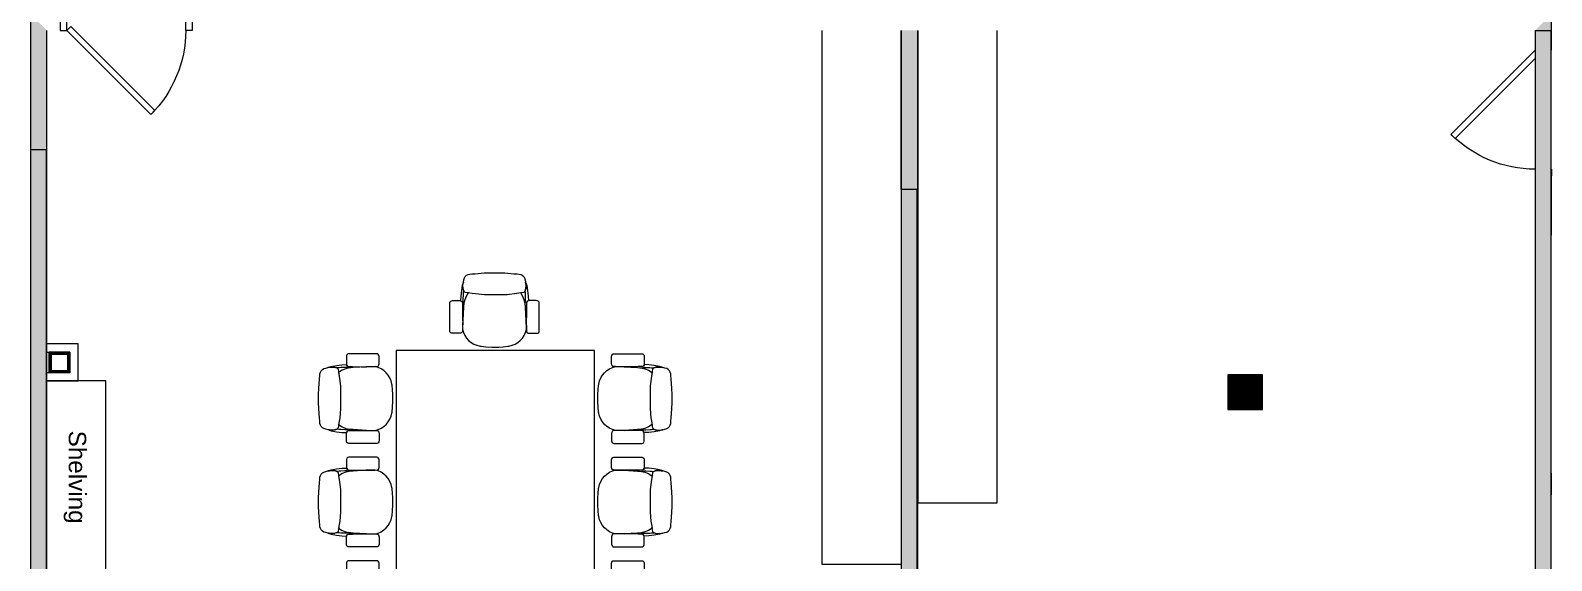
# Model space of a CAD drawing. Header units: inches. Extents: x -675 to 1187, y -924 to 1124.
# Drawn here: x -39.2 to 421.4, y 594.4 to 754.9 of the extents above; entities that cross this region are included whole.
import ezdxf

# ---------------------------------------------------------------- set-up
doc = ezdxf.new("R2010")
doc.units = ezdxf.units.IN
doc.header["$MEASUREMENT"] = 0
for name, color, linetype, lineweight in [('A-Door-E', 250, 'Continuous', 13), ('A-Flor-Case-ETR', 50, 'Continuous', 9), ('A-Furn-Chair', 250, 'Continuous', 13), ('A-Furn-Table', 7, 'Continuous', 20), ('A-text', 50, 'Continuous', 9), ('A-Wall-E', 50, 'Continuous', 9), ('A-WALL-PATT', 111, 'Continuous', 13), ('Base_dwg', 8, 'Continuous', 9), ('core and shell', 50, 'Continuous', 9), ('I-WALL', 2, 'Continuous', 13)]:
    doc.layers.add(name, color=color, linetype=linetype, lineweight=lineweight)
doc.layers.add('G-Anno-Nplt', color=7, linetype='Continuous', lineweight=20, plot=False)
doc.styles.add('Arial', font='arial.ttf', dxfattribs={"height": 4.5})
doc.styles.add('Arial_2', font='arial.ttf', dxfattribs={"height": 5.25})

# ---------------------------------------------------------------- blocks, each defined once
blk = doc.blocks.new('Base_dwg__U318-727892-Level 1 Copy 1')
at = {"layer": 'A-Wall-E'}
for points in [[(348.06, 2.5), (5, 2.5), (0, -2.5), (41.12, -2.5), (41.12, 2.37), (348.06, 2.37)], [(392.25, 2.41), (392.06, 2.5), (388.06, 2.5), (388.06, 2.37), (392.25, 2.37)], [(401.06, 2.37), (401.06, 2.5), (397.12, 2.5), (397.16, 2.37)], [(467.41, 2.41), (467.23, 2.5), (441.06, 2.5), (441.06, 2.37), (467.41, 2.37)], [(474.94, 2.37), (474.81, 2.5), (472.29, 2.5), (472.29, 2.37), (474.68, 2.37)]]:
    blk.add_hatch(color=256, dxfattribs=at).paths.add_polyline_path(points, flags=0)
for p, q in [((474.81, 2.5), (472.29, 2.5)), ((0, -2.5), (41.12, -2.5))]:
    blk.add_line(p, q, dxfattribs=at)
at = {"layer": 'A-Wall-E', "flags": 128}
for points in [[(348.06, 2.37), (348.06, 2.5), (5, 2.5)], [(392.06, 2.5), (388.06, 2.5), (388.06, 2.37)], [(401.06, 2.37), (401.06, 2.5), (397.12, 2.5)], [(467.23, 2.5), (441.06, 2.5), (441.06, 2.37)]]:
    blk.add_lwpolyline(points, dxfattribs=at)
blk = doc.blocks.new('Base_dwg__U320-727894-Level 1 Copy 1')
at = {"layer": 'A-Wall-E'}
for points in [[(6.5, 2.5), (-2.5, 2.5), (2.5, -2.5), (2.63, -2.5), (2.63, 2.38), (6.5, 2.38)], [(64.5, 2.5), (46.5, 2.5), (46.5, 2.38), (64.5, 2.38)], [(143.09, 2.38), (143.09, 2.5), (136.5, 2.5), (136.5, 2.38)]]:
    blk.add_hatch(color=256, dxfattribs=at).paths.add_polyline_path(points, flags=0)
for p, q in [((46.5, 2.5), (46.5, 2.38)), ((136.5, 2.5), (136.5, 2.38)), ((2.5, -2.5), (2.63, -2.5))]:
    blk.add_line(p, q, dxfattribs=at)
at = {"layer": 'A-Wall-E', "flags": 128}
for points in [[(6.5, 2.38), (6.5, 2.5), (-2.5, 2.5)], [(64.5, 2.38), (64.5, 2.5), (46.5, 2.5)], [(143.09, 2.38), (143.09, 2.5), (136.5, 2.5)]]:
    blk.add_lwpolyline(points, dxfattribs=at)
blk = doc.blocks.new('Base_dwg__U324-727898-Level 1 Copy 1')
at = {"layer": 'A-Wall-E'}
blk.add_hatch(color=256, dxfattribs=at).paths.add_polyline_path([(389.62, 2.38), (389.56, 2.5), (2.5, 2.5), (2.5, -2.5), (50.63, -2.5), (50.63, 2.38), (389.56, 2.38)], flags=0)
for p, q in [((389.56, 2.5), (2.5, 2.5)), ((2.5, -2.5), (50.63, -2.5))]:
    blk.add_line(p, q, dxfattribs=at)
blk = doc.blocks.new('Base_dwg__U414-727988-Level 1 Copy 1')
at = {"layer": 'A-Door-E', "flags": 128}
for points in [[(2, 5), (3.24, 3.76), (28.69, 29.22), (27.46, 30.46)], [(2, 0), (0, 0), (0, 5), (2, 5)], [(38, 0), (40, 0), (40, 5), (38, 5)]]:
    blk.add_lwpolyline(points, close=True, dxfattribs=at)
at = {"layer": 'A-Door-E', "color": 50, "lineweight": 9}
blk.add_arc((2, 5), 36, 0, 45, dxfattribs=at)
blk = doc.blocks.new('Base_dwg__U417-727991-Level 1 Copy 1')
at = {"layer": 'A-Door-E'}
for p, q in [((2, 0.12), (2, 0)), ((38, 0.12), (38, 0))]:
    blk.add_line(p, q, dxfattribs=at)
at = {"layer": 'A-Door-E', "flags": 128}
for points in [[(4.47, 5), (28.69, 29.22), (27.46, 30.46), (2, 5)], [(2, 0), (0, 0), (0, 0.12)], [(38, 0), (40, 0), (40, 0.12)]]:
    blk.add_lwpolyline(points, dxfattribs=at)
at = {"layer": 'A-Door-E', "color": 50, "lineweight": 9}
blk.add_arc((2, 5), 36, 0, 45, dxfattribs=at)
blk = doc.blocks.new('Base_dwg_chair 3-727831-Level 1 Copy 1')
at = {"layer": 'A-Furn-Chair', "flags": 128}
for points in [[(-9.66, 19.69), (-10.01, 18.68), (-10.29, 17.09), (-10.47, 15.46), (-10.55, 14.02), (-10.43, 13.99), (-10.12, 13.8), (-9.95, 13.55), (-9.95, 12.28), (-9.92, 9.65), (-9.89, 7.98), (-9.66, 12.02), (-9.52, 13.49), (-9.7, 13.58), (-9.7, 14.57), (-9.65, 15.72), (-9.62, 16.32), (-9.54, 16.99), (-9.7, 17.42), (-9.79, 17.77), (-9.82, 18.64), (-9.74, 19.22), (-9.67, 19.68)], [(-7.99, 16.41), (-9.13, 16.57), (-9.35, 16.73), (-9.5, 17.01), (-9.76, 17.7), (-9.79, 17.78), (-9.82, 18.65), (-9.73, 19.31), (-9.68, 19.65), (-9.53, 20.35), (-9.34, 20.95), (-9.12, 21.35), (-8.69, 21.76), (-8.26, 21.96), (-7.75, 22.08), (-7.12, 22.16), (-6.12, 22.23), (-3.38, 22.46), (-1.46, 22.52), (-0.26, 22.51), (0.93, 22.52), (2.85, 22.46), (5.6, 22.23), (6.6, 22.16), (7.23, 22.08), (7.73, 21.96), (8.16, 21.76), (8.59, 21.35), (8.82, 20.95), (9, 20.35), (9.14, 19.69), (9.22, 19.23), (9.3, 18.65), (9.26, 17.78), (9.17, 17.43), (9.01, 17.01), (8.86, 16.73), (8.64, 16.57), (7.8, 16.45), (6.53, 16.27), (3.58, 15.83), (-3.33, 15.83), (-6.05, 16.12), (-7.04, 16.27), (-8.16, 16.43)], [(9.14, 19.69), (9.49, 18.68), (9.77, 17.09), (9.95, 15.46), (10.03, 14.02), (9.91, 13.99), (9.6, 13.8), (9.43, 13.55), (9.43, 12.28), (9.4, 9.65), (9.37, 7.98), (9.13, 12.02), (9, 13.49), (9.18, 13.58), (9.18, 14.57), (9.13, 15.72), (9.1, 16.32), (9.01, 16.99), (9.18, 17.42), (9.26, 17.77), (9.3, 18.64), (9.22, 19.22), (9.15, 19.68)], [(-9.93, 5.38), (-9.96, 4.76), (-10.01, 4.55), (-10.15, 4.38), (-10.47, 4.22), (-10.76, 4.18), (-13.04, 4.18), (-13.35, 4.23), (-13.66, 4.42), (-13.78, 4.59), (-13.81, 4.9), (-13.81, 11.74), (-13.81, 13.32), (-13.79, 13.62), (-13.5, 13.93), (-13.19, 14.02), (-12.93, 14.07), (-11.01, 14.07), (-10.69, 14.06), (-10.43, 14), (-10.12, 13.81), (-9.95, 13.56), (-9.95, 12.29), (-9.92, 9.66), (-9.89, 7.95)], [(9.41, 5.38), (9.44, 4.76), (9.48, 4.55), (9.63, 4.38), (9.94, 4.22), (10.24, 4.18), (12.51, 4.18), (12.82, 4.24), (13.13, 4.42), (13.26, 4.59), (13.28, 4.9), (13.28, 11.74), (13.28, 13.32), (13.26, 13.62), (12.97, 13.93), (12.66, 14.03), (12.4, 14.07), (10.49, 14.07), (10.17, 14.06), (9.9, 14.01), (9.6, 13.81), (9.43, 13.56), (9.42, 12.29), (9.39, 9.66), (9.37, 7.95)]]:
    blk.add_lwpolyline(points, close=True, dxfattribs=at)
for points in [[(9.41, 5.39), (9.37, 8.12), (9.14, 12.02), (9.03, 13.25), (8.77, 14.3), (8.33, 15.33), (7.82, 16.21), (7.64, 16.43), (6.53, 16.27), (3.58, 15.83), (-3.33, 15.83), (-6.05, 16.12), (-7.04, 16.27), (-8.16, 16.43), (-8.34, 16.21), (-8.85, 15.33), (-9.28, 14.3), (-9.54, 13.27), (-9.65, 12.04), (-9.88, 8.14), (-9.91, 6.87), (-9.93, 5.71), (-9.93, 5.4)], [(-4.63, 0.32), (-4.33, 0.27), (-2.88, 0.09), (-1.09, -0.01), (1.09, 0.01), (2.37, 0.09), (3.81, 0.27), (4.12, 0.32)]]:
    blk.add_lwpolyline(points, dxfattribs=at)
at = {"layer": 'A-Furn-Chair'}
for centre, start, end in [((-3.64, 6.66), 191.3157, 261.0966), ((3.13, 6.66), 278.9034, 348.6553)]:
    blk.add_arc(centre, 6.41, start, end, dxfattribs=at)
blk = doc.blocks.new('Base_dwg_chair 3-727832-Level 1 Copy 1')
at = {"layer": 'A-Furn-Chair', "flags": 128}
for points in [[(-9.66, 19.69), (-10.01, 18.68), (-10.29, 17.09), (-10.47, 15.46), (-10.55, 14.02), (-10.43, 13.99), (-10.12, 13.8), (-9.95, 13.55), (-9.95, 12.28), (-9.92, 9.65), (-9.89, 7.98), (-9.66, 12.02), (-9.52, 13.49), (-9.7, 13.58), (-9.7, 14.57), (-9.65, 15.72), (-9.62, 16.32), (-9.54, 16.99), (-9.7, 17.42), (-9.79, 17.77), (-9.82, 18.64), (-9.74, 19.22), (-9.67, 19.68)], [(-7.99, 16.41), (-9.13, 16.57), (-9.35, 16.73), (-9.5, 17.01), (-9.76, 17.7), (-9.79, 17.78), (-9.82, 18.65), (-9.73, 19.31), (-9.68, 19.65), (-9.53, 20.35), (-9.34, 20.95), (-9.12, 21.35), (-8.69, 21.76), (-8.26, 21.96), (-7.75, 22.08), (-7.12, 22.16), (-6.12, 22.23), (-3.38, 22.46), (-1.46, 22.52), (-0.26, 22.51), (0.93, 22.52), (2.85, 22.46), (5.6, 22.23), (6.6, 22.16), (7.23, 22.08), (7.73, 21.96), (8.16, 21.76), (8.59, 21.35), (8.82, 20.95), (9, 20.35), (9.14, 19.69), (9.22, 19.23), (9.3, 18.65), (9.26, 17.78), (9.17, 17.43), (9.01, 17.01), (8.86, 16.73), (8.64, 16.57), (7.8, 16.45), (6.53, 16.27), (3.58, 15.83), (-3.33, 15.83), (-6.05, 16.12), (-7.04, 16.27), (-8.16, 16.43)], [(9.14, 19.69), (9.49, 18.68), (9.77, 17.09), (9.95, 15.46), (10.03, 14.02), (9.91, 13.99), (9.6, 13.8), (9.43, 13.55), (9.43, 12.28), (9.4, 9.65), (9.37, 7.98), (9.13, 12.02), (9, 13.49), (9.18, 13.58), (9.18, 14.57), (9.13, 15.72), (9.1, 16.32), (9.01, 16.99), (9.18, 17.42), (9.26, 17.77), (9.3, 18.64), (9.22, 19.22), (9.15, 19.68)], [(-9.93, 5.38), (-9.96, 4.76), (-10.01, 4.55), (-10.15, 4.38), (-10.47, 4.22), (-10.76, 4.18), (-13.04, 4.18), (-13.35, 4.23), (-13.66, 4.42), (-13.78, 4.59), (-13.81, 4.9), (-13.81, 11.74), (-13.81, 13.32), (-13.79, 13.62), (-13.5, 13.93), (-13.19, 14.02), (-12.93, 14.07), (-11.01, 14.07), (-10.69, 14.06), (-10.43, 14), (-10.12, 13.81), (-9.95, 13.56), (-9.95, 12.29), (-9.92, 9.66), (-9.89, 7.95)], [(9.41, 5.38), (9.44, 4.76), (9.48, 4.55), (9.63, 4.38), (9.94, 4.22), (10.24, 4.18), (12.51, 4.18), (12.82, 4.24), (13.13, 4.42), (13.26, 4.59), (13.28, 4.9), (13.28, 11.74), (13.28, 13.32), (13.26, 13.62), (12.97, 13.93), (12.66, 14.03), (12.4, 14.07), (10.49, 14.07), (10.17, 14.06), (9.9, 14.01), (9.6, 13.81), (9.43, 13.56), (9.42, 12.29), (9.39, 9.66), (9.37, 7.95)]]:
    blk.add_lwpolyline(points, close=True, dxfattribs=at)
for points in [[(9.41, 5.39), (9.37, 8.12), (9.14, 12.02), (9.03, 13.25), (8.77, 14.3), (8.33, 15.33), (7.82, 16.21), (7.64, 16.43), (6.53, 16.27), (3.58, 15.83), (-3.33, 15.83), (-6.05, 16.12), (-7.04, 16.27), (-8.16, 16.43), (-8.34, 16.21), (-8.85, 15.33), (-9.28, 14.3), (-9.54, 13.27), (-9.65, 12.04), (-9.88, 8.14), (-9.91, 6.87), (-9.93, 5.71), (-9.93, 5.4)], [(-4.63, 0.32), (-4.33, 0.27), (-2.88, 0.09), (-1.09, -0.01), (1.09, 0.01), (2.37, 0.09), (3.81, 0.27), (4.12, 0.32)]]:
    blk.add_lwpolyline(points, dxfattribs=at)
at = {"layer": 'A-Furn-Chair'}
for centre, start, end in [((-3.64, 6.66), 191.3157, 261.0966), ((3.13, 6.66), 278.9034, 348.6553)]:
    blk.add_arc(centre, 6.41, start, end, dxfattribs=at)
blk = doc.blocks.new('Base_dwg_table 12-727835-Level 1 Copy 1')
at = {"layer": 'A-Furn-Table', "flags": 128}
blk.add_lwpolyline([(-108, -30), (108, -30), (108, 30), (-108, 30)], close=True, dxfattribs=at)
at = {"layer": 'G-Anno-Nplt'}
for p, q in [((-2.68, 1.34), (2.68, -1.34)), ((-2.68, -1.34), (2.68, 1.34))]:
    blk.add_line(p, q, dxfattribs=at)
for p in [(-94.19, 31.01), (-62.88, 31.01), (-31.57, 31.01), (-0.26, 31.01), (31.05, 31.01), (62.36, 31.01), (93.67, 31.01)]:
    blk.add_blockref('Base_dwg_chair 3-727832-Level 1 Copy 1', p)
at = {"extrusion": (0, 0, -1), "zscale": -1}
for p, rotation in [((109, 0), 270), ((94.19, -31.01), 180), ((62.88, -31.01), 180), ((31.57, -31.01), 180), ((0.26, -31.01), 180), ((-31.05, -31.01), 180), ((-62.36, -31.01), 180), ((-93.67, -31.01), 180)]:
    blk.add_blockref('Base_dwg_chair 3-727831-Level 1 Copy 1', p, dxfattribs=dict(at, rotation=rotation))
at = {"rotation": 270}
blk.add_blockref('Base_dwg_chair 3-727832-Level 1 Copy 1', (109, 0), dxfattribs=at)
at = {"layer": 'A-Furn-Table', "insert": (-106.08, 28.02), "char_height": 4.5, "width": 69.2522, "attachment_point": 1, "line_spacing_factor": 0.941778, "style": 'Arial'}
blk.add_mtext('60" x 216" - 16 seats', dxfattribs=at)
blk = doc.blocks.new('Base_dwg__U238-727836-Level 1 Copy 1')
blk.add_blockref('Base_dwg_table 12-727835-Level 1 Copy 1', (0, 0))
blk = doc.blocks.new('Base_dwg-531197-Level 1 Copy 1')
at = {"layer": 'A-Flor-Case-ETR'}
for p, q in [((1225.29, 1630.75), (1225.29, 1678.87)), ((1254.29, 1535.84), (1254.29, 1678.87))]:
    blk.add_line(p, q, dxfattribs=at)
at = {"layer": 'A-Flor-Case-ETR', "flags": 128}
for points in [[(1201.29, 1678.87), (1201.29, 1517.28), (1225.29, 1517.28)], [(1230.29, 1678.87), (1230.29, 1535.84), (1254.29, 1535.84)]]:
    blk.add_lwpolyline(points, dxfattribs=at)
at = {"layer": 'A-Furn-Table'}
blk.add_line((984.5, 1572.75), (966.5, 1572.75), dxfattribs=at)
at = {"layer": 'A-Furn-Table', "flags": 128}
blk.add_lwpolyline([(966.5, 1512.75), (984.5, 1512.75), (984.5, 1572.75)], dxfattribs=at)
at = {"layer": 'core and shell'}
for p, q in [((966.5, 1581.5), (973.54, 1581.5)), ((967.91, 1580.83), (967.29, 1580.83)), ((967.91, 1580.71), (967.29, 1580.71)), ((967.91, 1580.58), (967.29, 1580.58)), ((967.91, 1580.46), (967.29, 1580.46)), ((967.91, 1580.33), (967.29, 1580.33)), ((967.91, 1580.21), (967.29, 1580.21)), ((967.91, 1580.08), (967.29, 1580.08)), ((967.91, 1579.96), (967.29, 1579.96)), ((967.91, 1579.83), (967.29, 1579.83)), ((968.02, 1580.87), (968.02, 1581.5)), ((968.15, 1580.87), (968.15, 1581.5)), ((968.27, 1580.87), (968.27, 1581.5)), ((968.4, 1580.87), (968.4, 1581.5)), ((968.52, 1580.87), (968.52, 1581.5)), ((968.65, 1580.87), (968.65, 1581.5)), ((968.77, 1580.87), (968.77, 1581.5)), ((968.9, 1580.87), (968.9, 1581.5)), ((969.02, 1580.87), (969.02, 1581.5)), ((969.15, 1580.87), (969.15, 1581.5)), ((969.27, 1580.87), (969.27, 1581.5)), ((969.4, 1580.87), (969.4, 1581.5)), ((969.52, 1580.87), (969.52, 1581.5)), ((969.65, 1580.87), (969.65, 1581.5)), ((969.77, 1580.87), (969.77, 1581.5)), ((969.9, 1580.87), (969.9, 1581.5)), ((970.02, 1580.87), (970.02, 1581.5)), ((970.15, 1580.87), (970.15, 1581.5)), ((970.27, 1580.87), (970.27, 1581.5)), ((970.4, 1580.87), (970.4, 1581.5)), ((970.52, 1580.87), (970.52, 1581.5)), ((970.65, 1580.87), (970.65, 1581.5)), ((970.77, 1580.87), (970.77, 1581.5)), ((970.9, 1580.87), (970.9, 1581.5)), ((971.02, 1580.87), (971.02, 1581.5)), ((971.15, 1580.87), (971.15, 1581.5)), ((971.27, 1580.87), (971.27, 1581.5)), ((971.4, 1580.87), (971.4, 1581.5)), ((971.52, 1580.87), (971.52, 1581.5)), ((971.65, 1580.87), (971.65, 1581.5)), ((971.77, 1580.87), (971.77, 1581.5)), ((971.9, 1580.87), (971.9, 1581.5)), ((972.02, 1580.87), (972.02, 1581.5)), ((972.15, 1580.87), (972.15, 1581.5)), ((972.27, 1580.87), (972.27, 1581.5)), ((972.4, 1580.87), (972.4, 1581.5)), ((972.52, 1580.87), (972.52, 1581.5)), ((972.65, 1580.87), (972.65, 1581.5)), ((972.77, 1580.87), (972.77, 1581.5)), ((972.9, 1580.87), (972.9, 1581.5)), ((973.54, 1580.83), (972.91, 1580.83)), ((973.54, 1580.71), (972.91, 1580.71)), ((973.54, 1580.58), (972.91, 1580.58)), ((973.54, 1580.46), (972.91, 1580.46)), ((973.54, 1580.33), (972.91, 1580.33)), ((973.54, 1580.21), (972.91, 1580.21)), ((973.54, 1580.08), (972.91, 1580.08)), ((973.54, 1579.96), (972.91, 1579.96)), ((973.54, 1579.83), (972.91, 1579.83)), ((967.91, 1579.71), (967.29, 1579.71)), ((967.91, 1579.58), (967.29, 1579.58)), ((967.91, 1579.46), (967.29, 1579.46)), ((967.91, 1579.33), (967.29, 1579.33)), ((967.91, 1579.21), (967.29, 1579.21)), ((967.91, 1579.08), (967.29, 1579.08)), ((967.91, 1578.96), (967.29, 1578.96)), ((967.91, 1578.83), (967.29, 1578.83)), ((967.91, 1578.71), (967.29, 1578.71)), ((967.91, 1578.58), (967.29, 1578.58)), ((967.91, 1578.46), (967.29, 1578.46)), ((967.91, 1578.33), (967.29, 1578.33)), ((967.91, 1578.21), (967.29, 1578.21)), ((967.91, 1578.08), (967.29, 1578.08)), ((967.91, 1577.96), (967.29, 1577.96)), ((967.91, 1577.83), (967.29, 1577.83)), ((967.91, 1577.71), (967.29, 1577.71)), ((967.91, 1577.58), (967.29, 1577.58)), ((967.91, 1577.46), (967.29, 1577.46)), ((967.91, 1577.33), (967.29, 1577.33)), ((967.91, 1577.21), (967.29, 1577.21)), ((967.91, 1577.08), (967.29, 1577.08)), ((967.91, 1576.96), (967.29, 1576.96)), ((967.91, 1576.83), (967.29, 1576.83)), ((967.91, 1576.71), (967.29, 1576.71)), ((967.91, 1576.58), (967.29, 1576.58)), ((967.91, 1576.46), (967.29, 1576.46)), ((967.91, 1576.33), (967.29, 1576.33)), ((967.91, 1576.21), (967.29, 1576.21)), ((967.91, 1576.08), (967.29, 1576.08)), ((967.91, 1575.96), (967.29, 1575.96)), ((968.02, 1575.25), (968.02, 1575.87)), ((968.15, 1575.25), (968.15, 1575.87)), ((968.27, 1575.25), (968.27, 1575.87)), ((968.4, 1575.25), (968.4, 1575.87)), ((968.52, 1575.25), (968.52, 1575.87)), ((968.65, 1575.25), (968.65, 1575.87)), ((968.77, 1575.25), (968.77, 1575.87)), ((968.9, 1575.25), (968.9, 1575.87)), ((969.02, 1575.25), (969.02, 1575.87)), ((969.15, 1575.25), (969.15, 1575.87)), ((969.27, 1575.25), (969.27, 1575.87)), ((969.4, 1575.25), (969.4, 1575.87)), ((969.52, 1575.25), (969.52, 1575.87)), ((969.65, 1575.25), (969.65, 1575.87)), ((969.77, 1575.25), (969.77, 1575.87)), ((969.9, 1575.25), (969.9, 1575.87)), ((970.02, 1575.25), (970.02, 1575.87)), ((970.15, 1575.25), (970.15, 1575.87)), ((970.27, 1575.25), (970.27, 1575.87)), ((970.4, 1575.25), (970.4, 1575.87)), ((970.52, 1575.25), (970.52, 1575.87)), ((970.65, 1575.25), (970.65, 1575.87)), ((970.77, 1575.25), (970.77, 1575.87)), ((970.9, 1575.25), (970.9, 1575.87)), ((971.02, 1575.25), (971.02, 1575.87)), ((971.15, 1575.25), (971.15, 1575.87)), ((971.27, 1575.25), (971.27, 1575.87)), ((971.4, 1575.25), (971.4, 1575.87)), ((971.52, 1575.25), (971.52, 1575.87)), ((971.65, 1575.25), (971.65, 1575.87)), ((971.77, 1575.25), (971.77, 1575.87)), ((971.9, 1575.25), (971.9, 1575.87)), ((972.02, 1575.25), (972.02, 1575.87)), ((972.15, 1575.25), (972.15, 1575.87)), ((972.27, 1575.25), (972.27, 1575.87)), ((972.4, 1575.25), (972.4, 1575.87)), ((972.52, 1575.25), (972.52, 1575.87)), ((972.65, 1575.25), (972.65, 1575.87)), ((972.77, 1575.25), (972.77, 1575.87)), ((972.9, 1575.25), (972.9, 1575.87)), ((973.54, 1579.71), (972.91, 1579.71)), ((973.54, 1579.58), (972.91, 1579.58)), ((973.54, 1579.46), (972.91, 1579.46)), ((973.54, 1579.33), (972.91, 1579.33)), ((973.54, 1579.21), (972.91, 1579.21)), ((973.54, 1579.08), (972.91, 1579.08)), ((973.54, 1578.96), (972.91, 1578.96)), ((973.54, 1578.83), (972.91, 1578.83)), ((973.54, 1578.71), (972.91, 1578.71)), ((973.54, 1578.58), (972.91, 1578.58)), ((973.54, 1578.46), (972.91, 1578.46)), ((973.54, 1578.33), (972.91, 1578.33)), ((973.54, 1578.21), (972.91, 1578.21)), ((973.54, 1578.08), (972.91, 1578.08)), ((973.54, 1577.96), (972.91, 1577.96)), ((973.54, 1577.83), (972.91, 1577.83)), ((973.54, 1577.71), (972.91, 1577.71)), ((973.54, 1577.58), (972.91, 1577.58)), ((973.54, 1577.46), (972.91, 1577.46)), ((973.54, 1577.33), (972.91, 1577.33)), ((973.54, 1577.21), (972.91, 1577.21)), ((973.54, 1577.08), (972.91, 1577.08)), ((973.54, 1576.96), (972.91, 1576.96)), ((973.54, 1576.83), (972.91, 1576.83)), ((973.54, 1576.71), (972.91, 1576.71)), ((973.54, 1576.58), (972.91, 1576.58)), ((973.54, 1576.46), (972.91, 1576.46)), ((973.54, 1576.33), (972.91, 1576.33)), ((973.54, 1576.21), (972.91, 1576.21)), ((973.54, 1576.08), (972.91, 1576.08)), ((973.54, 1575.96), (972.91, 1575.96)), ((1334.67, 1574.58), (1324.17, 1574.58)), ((1334.67, 1574.46), (1324.17, 1574.46)), ((1334.67, 1574.33), (1324.17, 1574.33)), ((1334.67, 1574.21), (1324.17, 1574.21)), ((1334.67, 1574.08), (1324.17, 1574.08)), ((1334.67, 1573.96), (1324.17, 1573.96)), ((1334.67, 1573.83), (1324.17, 1573.83)), ((1334.67, 1573.71), (1324.17, 1573.71)), ((1334.67, 1573.58), (1324.17, 1573.58)), ((1334.67, 1573.46), (1324.17, 1573.46)), ((1334.67, 1573.33), (1324.17, 1573.33)), ((1334.67, 1573.21), (1324.17, 1573.21)), ((1334.67, 1573.08), (1324.17, 1573.08)), ((1334.67, 1572.96), (1324.17, 1572.96)), ((1334.67, 1572.83), (1324.17, 1572.83)), ((1334.67, 1572.71), (1324.17, 1572.71)), ((1334.67, 1572.58), (1324.17, 1572.58)), ((1334.67, 1572.46), (1324.17, 1572.46)), ((1334.67, 1572.33), (1324.17, 1572.33)), ((1334.67, 1572.21), (1324.17, 1572.21)), ((1334.67, 1572.08), (1324.17, 1572.08)), ((1334.67, 1571.96), (1324.17, 1571.96)), ((1334.67, 1571.83), (1324.17, 1571.83)), ((1334.67, 1571.71), (1324.17, 1571.71)), ((1334.67, 1571.58), (1324.17, 1571.58)), ((1334.67, 1571.46), (1324.17, 1571.46)), ((1334.67, 1571.33), (1324.17, 1571.33)), ((1334.67, 1571.21), (1324.17, 1571.21)), ((1334.67, 1571.08), (1324.17, 1571.08)), ((1334.67, 1570.96), (1324.17, 1570.96)), ((1334.67, 1570.83), (1324.17, 1570.83)), ((1334.67, 1570.71), (1324.17, 1570.71)), ((1334.67, 1570.58), (1324.17, 1570.58)), ((1324.27, 1564.12), (1324.27, 1574.62)), ((1324.4, 1564.12), (1324.4, 1574.62)), ((1324.52, 1564.12), (1324.52, 1574.62)), ((1324.65, 1564.12), (1324.65, 1574.62)), ((1324.77, 1564.12), (1324.77, 1574.62)), ((1324.9, 1564.12), (1324.9, 1574.62)), ((1325.02, 1564.12), (1325.02, 1574.62)), ((1325.15, 1564.12), (1325.15, 1574.62)), ((1325.27, 1564.12), (1325.27, 1574.62)), ((1325.4, 1564.12), (1325.4, 1574.62)), ((1325.52, 1564.12), (1325.52, 1574.62)), ((1325.65, 1564.12), (1325.65, 1574.62)), ((1325.77, 1564.12), (1325.77, 1574.62)), ((1325.9, 1564.12), (1325.9, 1574.62)), ((1326.02, 1564.12), (1326.02, 1574.62)), ((1326.15, 1564.12), (1326.15, 1574.62)), ((1326.27, 1564.12), (1326.27, 1574.62)), ((1326.4, 1564.12), (1326.4, 1574.62)), ((1326.52, 1564.12), (1326.52, 1574.62)), ((1326.65, 1564.12), (1326.65, 1574.62)), ((1326.77, 1564.12), (1326.77, 1574.62)), ((1326.79, 1570.44), (1327.85, 1571.5)), ((1326.9, 1564.12), (1326.9, 1574.62)), ((1327.02, 1564.12), (1327.02, 1574.62)), ((1327.15, 1564.12), (1327.15, 1574.62)), ((1327.27, 1564.12), (1327.27, 1574.62)), ((1327.4, 1564.12), (1327.4, 1574.62)), ((1327.52, 1564.12), (1327.52, 1574.62)), ((1327.65, 1564.12), (1327.65, 1574.62)), ((1327.77, 1564.12), (1327.77, 1574.62)), ((1327.79, 1571.5), (1330.79, 1571.5)), ((1327.79, 1571), (1330.79, 1571)), ((1327.9, 1564.12), (1327.9, 1574.62)), ((1328.02, 1564.12), (1328.02, 1574.62)), ((1328.15, 1564.12), (1328.15, 1574.62)), ((1328.27, 1564.12), (1328.27, 1574.62)), ((1328.4, 1564.12), (1328.4, 1574.62)), ((1328.52, 1564.12), (1328.52, 1574.62)), ((1328.65, 1564.12), (1328.65, 1574.62)), ((1328.77, 1564.12), (1328.77, 1574.62)), ((1328.9, 1564.12), (1328.9, 1574.62)), ((1329.02, 1564.12), (1329.02, 1574.62)), ((1329.15, 1564.12), (1329.15, 1574.62)), ((1329.27, 1564.12), (1329.27, 1574.62)), ((1329.4, 1564.12), (1329.4, 1574.62)), ((1329.47, 1571), (1329.97, 1571.5)), ((1329.52, 1564.12), (1329.52, 1574.62)), ((1329.65, 1564.12), (1329.65, 1574.62)), ((1329.77, 1564.12), (1329.77, 1574.62)), ((1329.9, 1564.12), (1329.9, 1574.62)), ((1330.02, 1564.12), (1330.02, 1574.62)), ((1330.15, 1564.12), (1330.15, 1574.62)), ((1330.27, 1564.12), (1330.27, 1574.62)), ((1330.4, 1564.12), (1330.4, 1574.62)), ((1330.52, 1564.12), (1330.52, 1574.62)), ((1330.53, 1571), (1331.01, 1571.48)), ((1330.65, 1564.12), (1330.65, 1574.62)), ((1330.77, 1564.12), (1330.77, 1574.62)), ((1330.9, 1564.12), (1330.9, 1574.62)), ((1331.02, 1564.12), (1331.02, 1574.62)), ((1331.15, 1564.12), (1331.15, 1574.62)), ((1331.27, 1564.12), (1331.27, 1574.62)), ((1331.4, 1564.12), (1331.4, 1574.62)), ((1331.52, 1564.12), (1331.52, 1574.62)), ((1331.65, 1564.12), (1331.65, 1574.62)), ((1331.77, 1564.12), (1331.77, 1574.62)), ((1331.9, 1564.12), (1331.9, 1574.62)), ((1332.02, 1564.12), (1332.02, 1574.62)), ((1332.15, 1564.12), (1332.15, 1574.62)), ((1332.27, 1564.12), (1332.27, 1574.62)), ((1332.4, 1564.12), (1332.4, 1574.62)), ((1332.52, 1564.12), (1332.52, 1574.62)), ((1332.65, 1564.12), (1332.65, 1574.62)), ((1332.77, 1564.12), (1332.77, 1574.62)), ((1332.9, 1564.12), (1332.9, 1574.62)), ((1333.02, 1564.12), (1333.02, 1574.62)), ((1333.15, 1564.12), (1333.15, 1574.62)), ((1333.27, 1564.12), (1333.27, 1574.62)), ((1333.4, 1564.12), (1333.4, 1574.62)), ((1333.52, 1564.12), (1333.52, 1574.62)), ((1333.65, 1564.12), (1333.65, 1574.62)), ((1333.77, 1564.12), (1333.77, 1574.62)), ((1333.9, 1564.12), (1333.9, 1574.62)), ((1334.02, 1564.12), (1334.02, 1574.62)), ((1334.15, 1564.12), (1334.15, 1574.62)), ((1334.27, 1564.12), (1334.27, 1574.62)), ((1334.4, 1564.12), (1334.4, 1574.62)), ((1334.52, 1564.12), (1334.52, 1574.62)), ((1334.65, 1564.12), (1334.65, 1574.62)), ((1334.67, 1570.46), (1324.17, 1570.46)), ((1334.67, 1570.33), (1324.17, 1570.33)), ((1334.67, 1570.21), (1324.17, 1570.21)), ((1334.67, 1570.08), (1324.17, 1570.08)), ((1334.67, 1569.96), (1324.17, 1569.96)), ((1334.67, 1569.83), (1324.17, 1569.83)), ((1334.67, 1569.71), (1324.17, 1569.71)), ((1334.67, 1569.58), (1324.17, 1569.58)), ((1334.67, 1569.46), (1324.17, 1569.46)), ((1334.67, 1569.33), (1324.17, 1569.33)), ((1334.67, 1569.21), (1324.17, 1569.21)), ((1334.67, 1569.08), (1324.17, 1569.08)), ((1334.67, 1568.96), (1324.17, 1568.96)), ((1334.67, 1568.83), (1324.17, 1568.83)), ((1334.67, 1568.71), (1324.17, 1568.71)), ((1334.67, 1568.58), (1324.17, 1568.58)), ((1334.67, 1568.46), (1324.17, 1568.46)), ((1334.67, 1568.33), (1324.17, 1568.33)), ((1334.67, 1568.21), (1324.17, 1568.21)), ((1334.67, 1568.08), (1324.17, 1568.08)), ((1334.67, 1567.96), (1324.17, 1567.96)), ((1334.67, 1567.83), (1324.17, 1567.83)), ((1334.67, 1567.71), (1324.17, 1567.71)), ((1334.67, 1567.58), (1324.17, 1567.58)), ((1334.67, 1567.46), (1324.17, 1567.46)), ((1334.67, 1567.33), (1324.17, 1567.33)), ((1334.67, 1567.21), (1324.17, 1567.21)), ((1334.67, 1567.08), (1324.17, 1567.08)), ((1334.67, 1566.96), (1324.17, 1566.96)), ((1334.67, 1566.83), (1324.17, 1566.83)), ((1334.67, 1566.71), (1324.17, 1566.71)), ((1334.67, 1566.58), (1324.17, 1566.58)), ((1334.67, 1566.46), (1324.17, 1566.46)), ((1334.67, 1566.33), (1324.17, 1566.33)), ((1334.67, 1566.21), (1324.17, 1566.21)), ((1334.67, 1566.08), (1324.17, 1566.08)), ((1334.67, 1565.96), (1324.17, 1565.96)), ((1326.79, 1567.5), (1326.79, 1570.5)), ((1326.79, 1568.32), (1327.29, 1568.82)), ((1326.82, 1567.28), (1327.29, 1567.76)), ((1327.29, 1567.5), (1327.29, 1570.5)), ((1330.79, 1567), (1327.79, 1567)), ((1330.79, 1566.5), (1327.79, 1566.5)), ((1328.15, 1566.5), (1328.65, 1567)), ((1329.22, 1566.5), (1329.72, 1567)), ((1331.29, 1570.5), (1331.29, 1567.5)), ((1331.29, 1569.64), (1331.79, 1570.14)), ((1331.29, 1568.58), (1331.79, 1569.08)), ((1331.79, 1570.5), (1331.79, 1567.5)), ((1334.67, 1565.83), (1324.17, 1565.83)), ((1334.67, 1565.71), (1324.17, 1565.71)), ((1334.67, 1565.58), (1324.17, 1565.58)), ((1334.67, 1565.46), (1324.17, 1565.46)), ((1334.67, 1565.33), (1324.17, 1565.33)), ((1334.67, 1565.21), (1324.17, 1565.21)), ((1334.67, 1565.08), (1324.17, 1565.08)), ((1334.67, 1564.96), (1324.17, 1564.96)), ((1334.67, 1564.83), (1324.17, 1564.83)), ((1334.67, 1564.71), (1324.17, 1564.71)), ((1334.67, 1564.58), (1324.17, 1564.58)), ((1334.67, 1564.46), (1324.17, 1564.46)), ((1334.67, 1564.33), (1324.17, 1564.33)), ((1334.67, 1564.21), (1324.17, 1564.21))]:
    blk.add_line(p, q, dxfattribs=at)
at = {"layer": 'core and shell', "flags": 128}
for points in [[(966.5, 1572.75), (976.04, 1572.75), (976.04, 1584), (966.5, 1584)], [(973.54, 1581.5), (973.54, 1575.25), (967.29, 1575.25), (967.29, 1581.5), (973.54, 1581.5), (973.54, 1575.25), (966.5, 1575.25)], [(973.54, 1581.46), (973.49, 1581.46), (967.33, 1581.46), (967.29, 1581.46)], [(973.54, 1581.33), (973.37, 1581.33), (967.45, 1581.33), (967.29, 1581.33)], [(973.54, 1581.21), (973.24, 1581.21), (967.58, 1581.21), (967.29, 1581.21)], [(973.54, 1581.08), (973.12, 1581.08), (967.7, 1581.08), (967.29, 1581.08)], [(973.54, 1580.96), (972.99, 1580.96), (967.83, 1580.96), (967.29, 1580.96)], [(967.4, 1575.25), (967.4, 1575.36), (967.4, 1581.39), (967.4, 1581.5)], [(967.52, 1575.25), (967.52, 1575.48), (967.52, 1581.27), (967.52, 1581.5)], [(967.65, 1575.25), (967.65, 1575.61), (967.65, 1581.14), (967.65, 1581.5)], [(967.77, 1575.25), (967.77, 1575.73), (967.77, 1581.02), (967.77, 1581.5)], [(967.9, 1575.25), (967.9, 1575.86), (967.9, 1580.89), (967.9, 1581.5)], [(973.02, 1575.25), (973.02, 1575.77), (973.02, 1580.98), (973.02, 1581.5)], [(973.15, 1575.25), (973.15, 1575.64), (973.15, 1581.11), (973.15, 1581.5)], [(973.27, 1575.25), (973.27, 1575.52), (973.27, 1581.23), (973.27, 1581.5)], [(973.4, 1575.25), (973.4, 1575.39), (973.4, 1581.36), (973.4, 1581.5)], [(973.52, 1575.25), (973.52, 1575.27), (973.52, 1581.48), (973.52, 1581.5)], [(973.54, 1575.83), (972.95, 1575.83), (967.87, 1575.83), (967.29, 1575.83)], [(973.54, 1575.71), (973.08, 1575.71), (967.74, 1575.71), (967.29, 1575.71)], [(973.54, 1575.58), (973.2, 1575.58), (967.62, 1575.58), (967.29, 1575.58)], [(973.54, 1575.46), (973.33, 1575.46), (967.49, 1575.46), (967.29, 1575.46)], [(973.54, 1575.33), (973.45, 1575.33), (967.37, 1575.33), (967.29, 1575.33)]]:
    blk.add_lwpolyline(points, dxfattribs=at)
for points in [[(967.91, 1575.87), (967.91, 1580.87), (967.91, 1575.87), (972.91, 1575.87), (972.91, 1580.87), (967.91, 1580.87), (972.91, 1580.87), (972.91, 1575.87)], [(1334.67, 1574.62), (1324.17, 1574.62), (1324.17, 1564.12), (1334.67, 1564.12)]]:
    blk.add_lwpolyline(points, close=True, dxfattribs=at)
at = {"layer": 'core and shell'}
for centre, radius, start, end in [((1327.79, 1570.5), 1, 90, 180), ((1327.79, 1570.5), 0.5, 90, 180), ((1330.79, 1570.5), 1, 0, 90), ((1330.79, 1570.5), 0.5, 0, 90), ((1327.79, 1567.5), 1, 180, 270), ((1327.79, 1567.5), 0.5, 180, 270), ((1330.79, 1567.5), 1, 270, 0), ((1330.79, 1567.5), 0.5, 270, 0)]:
    blk.add_arc(centre, radius, start, end, dxfattribs=at)
for name, p, rotation in [('Base_dwg__U318-727892-Level 1 Copy 1', (964.13, 1683.87), 270), ('Base_dwg__U320-727894-Level 1 Copy 1', (1419.7, 1681.37), 269.9999999999999), ('Base_dwg__U324-727898-Level 1 Copy 1', (1227.79, 1681.37), 270), ('Base_dwg__U238-727836-Level 1 Copy 1', (1102.39, 1474.01), 90)]:
    blk.add_blockref(name, p, dxfattribs=dict(rotation=rotation))
at = {"extrusion": (0, 0, -1), "zscale": -1}
for name, p, rotation in [('Base_dwg__U414-727988-Level 1 Copy 1', (-970.63, 1683.87), 180), ('Base_dwg__U417-727991-Level 1 Copy 1', (-1422.2, 1674.87), 270.0000000000001)]:
    blk.add_blockref(name, p, dxfattribs=dict(at, rotation=rotation))
at = {"layer": 'A-text', "color": 7, "insert": (978.49, 1557.71), "char_height": 5.25, "width": 33.6794, "attachment_point": 1, "rotation": 270, "line_spacing_factor": 0.941778, "style": 'Arial_2'}
blk.add_mtext('Shelving', dxfattribs=at)

msp = doc.modelspace()

# ---------------------------------------------------------------- hatches: boundary and pattern name
at = {"layer": 'A-WALL-PATT'}
h = msp.add_hatch(color=8, dxfattribs=at)
h.paths.add_polyline_path([(417.03, 321.99), (421.28, 321.99), (421.28, 372.71), (416.41, 372.71), (416.41, 321.99)], flags=0)
h.paths.add_polyline_path([(416.41, 411.21), (421.28, 411.21), (421.28, 754.8), (416.41, 754.8), (416.41, 484.22)], flags=0)
h = msp.add_hatch(color=8, dxfattribs=at)
h.paths.add_polyline_path([(-34.29, 280.05), (-34.29, 318.99), (-39.16, 318.99), (-39.16, 280.05)], flags=0)
h.paths.add_polyline_path([(-34.29, 357.49), (-34.29, 372.99), (-39.16, 372.99), (-39.16, 357.49)], flags=0)
h.paths.add_polyline_path([(-34.29, 411.49), (-34.29, 718.8), (-39.16, 718.8), (-39.16, 411.49)], flags=0)
msp.add_hatch(color=8, dxfattribs=at).paths.add_polyline_path([(229.37, 367.67), (229.37, 706.8), (224.49, 706.8), (224.49, 367.67)], flags=0)

# ---------------------------------------------------------------- linework, layer by layer
at = {"layer": 'I-WALL', "color": 7, "lineweight": 20}
for p, q in [((416.41, 754.8), (416.41, 411.21)), ((421.28, 754.8), (416.41, 754.8)), ((421.28, 411.21), (421.28, 754.8)), ((-39.16, 718.8), (-39.16, 411.49)), ((-34.29, 718.8), (-39.16, 718.8)), ((-34.29, 411.49), (-34.29, 718.8)), ((224.49, 706.8), (224.49, 367.67)), ((229.37, 706.8), (224.49, 706.8)), ((229.37, 367.67), (229.37, 706.8))]:
    msp.add_line(p, q, dxfattribs=at)

# ---------------------------------------------------------------- block references
at = {"layer": 'Base_dwg', "color": 7, "lineweight": 20}
msp.add_blockref('Base_dwg-531197-Level 1 Copy 1', (-1000.79, -923.95), dxfattribs=at)

doc.saveas('drawing.dxf')
